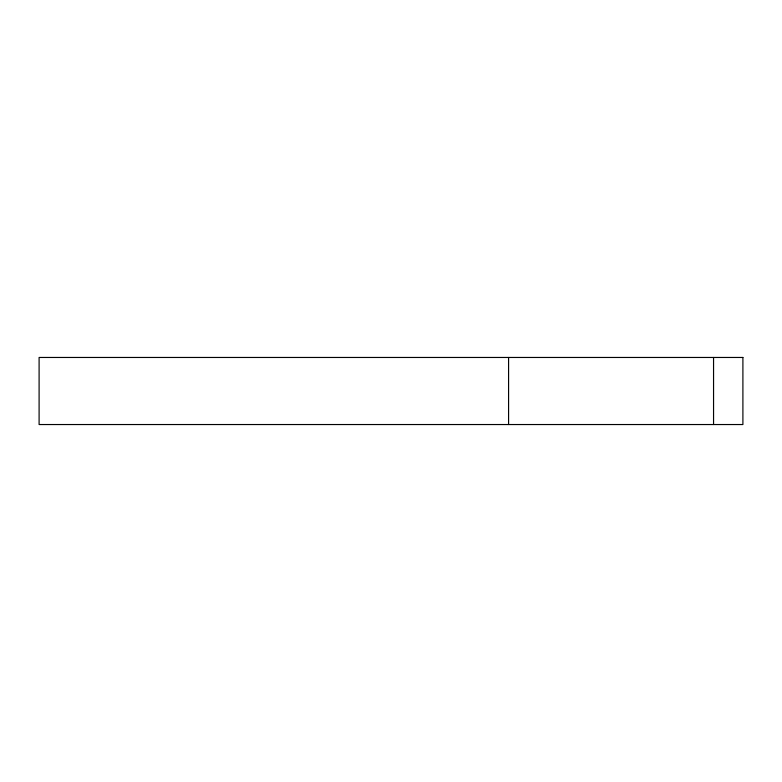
<?xml version="1.0" encoding="UTF-8"?>
<svg xmlns="http://www.w3.org/2000/svg" width="782" height="782" viewBox="0 0 782 782"><rect width="100%" height="100%" fill="white"/><g stroke="black" fill="none" stroke-linecap="round" stroke-linejoin="round"><path stroke-width="1.17" d="M713.555 357.462L713.555 424.538M508.583 357.462L508.583 424.538M742.9 357.462L39.1 357.462L39.1 424.538L742.9 424.538L742.9 357.462"/></g></svg>
